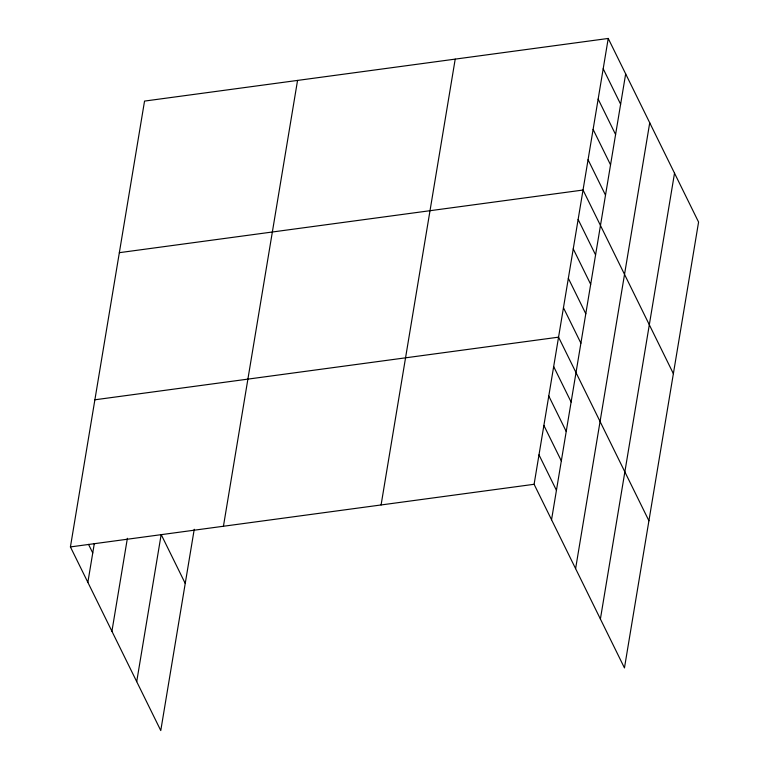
<?xml version="1.0" encoding="UTF-8"?>
<svg xmlns="http://www.w3.org/2000/svg" width="769" height="769" viewBox="0 0 769 769"><rect width="100%" height="100%" fill="white"/><g stroke="black" fill="none" stroke-linecap="round" stroke-linejoin="round"><path stroke-width="1.15" d="M194.24 529.283L160.769 730.55L70.421 546.922L144.543 101.085L608.231 38.45L698.579 222.078L624.457 667.915L534.099 484.287L608.231 38.45M87.858 582.373L94.318 543.539M111.918 631.272L127.385 538.29M136.709 681.651L161.173 534.522L185.233 583.421M223.433 526.256L297.555 80.418M381.088 504.954L455.21 59.117M551.546 519.738L625.668 73.901M575.606 568.637L649.728 122.8M600.397 619.016L674.519 173.179M119.339 252.674L583.027 190.039L673.375 373.667M94.875 399.793L558.563 337.158L648.921 520.786M70.421 546.922L534.099 484.287M603.184 68.768L620.631 104.219M598.147 99.086L615.594 134.537M593.101 129.403L610.548 164.854M588.064 159.721L605.511 195.172M578.134 219.463L595.581 254.914M573.241 248.887L590.688 284.338M568.349 278.311L585.795 313.762M563.456 307.735L580.903 343.185M553.67 366.592L571.117 402.043M548.778 396.016L566.224 431.467M543.885 425.44L561.332 460.891M538.992 454.863L556.439 490.314M88.522 544.356L92.751 552.949"/></g></svg>
